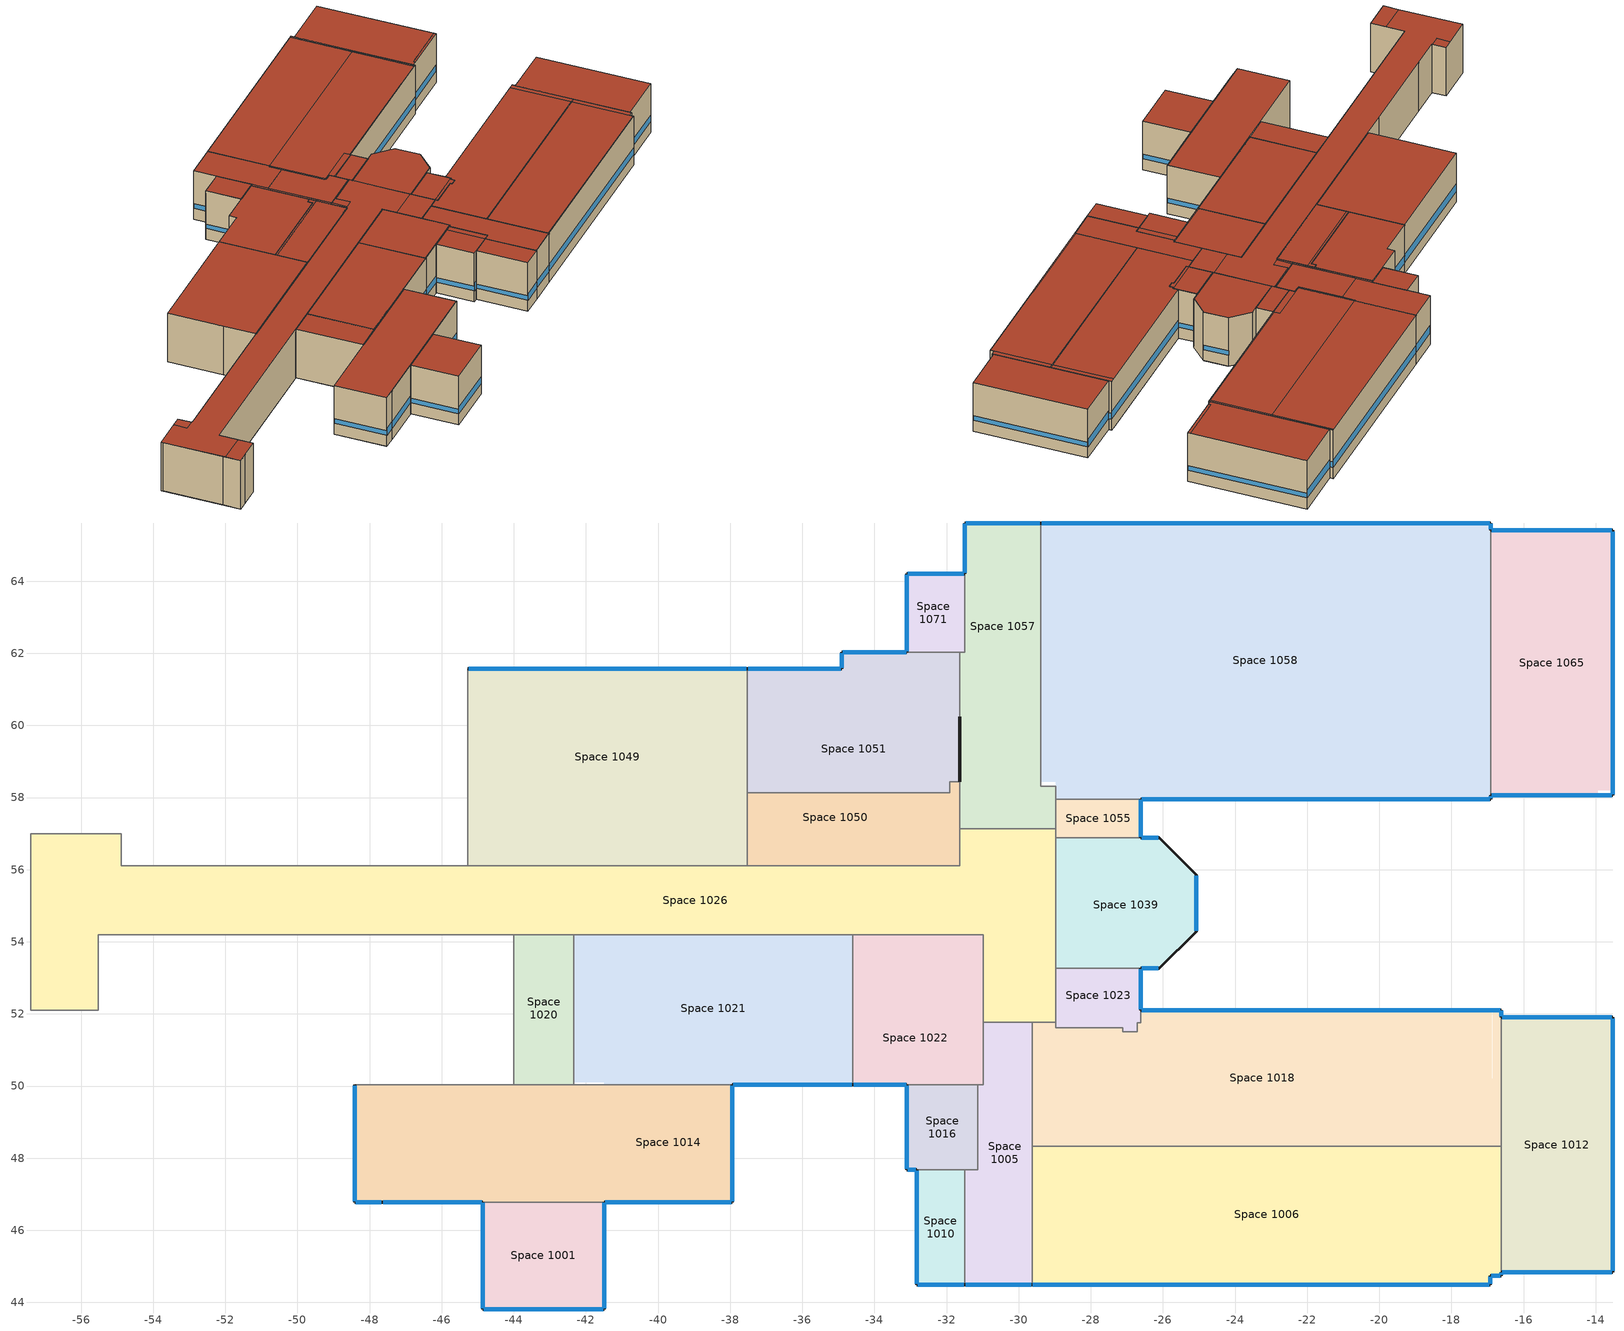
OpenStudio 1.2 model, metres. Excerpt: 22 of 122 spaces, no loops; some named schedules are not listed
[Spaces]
Space 1001
 floor ground: -41.49,46.78 -41.49,43.82 -44.86,43.82 -44.86,46.78 z3.35
 wall outside: -44.86,46.78 -44.86,43.82 -41.49,43.82 -41.49,46.78 z3.35:6.71
 wall to Space 1014: -41.49,46.78 -44.86,46.78 z3.35:6.71
 window: -44.84,43.82 -41.52,43.82 z4.11:4.56; -44.86,46.76 -44.86,43.84 / -41.49,43.84 -41.49,46.76 z4.11:4.42
 roof outside: -41.49,43.82 -41.49,46.78 -44.86,46.78 -44.86,43.82 z6.71
Space 1005
 floor ground: -29.63,51.76 -29.63,44.54 -31.5,44.54 -31.5,47.68 -31.14,47.68 -31.14,50.03 -30.99,50.03 -30.99,51.76 z3.35
 wall outside: -31.5,44.5 -29.63,44.49 z3.35:6.71
 wall to Space 1010: -31.5,47.68 -31.5,44.5 z3.35:6.71
 wall to Space 1016: -31.14,50.03 -31.14,47.68 -31.5,47.68 z3.35:6.71
 wall to Space 1022: -30.99,51.77 -30.99,50.03 -31.14,50.03 z3.35:6.71
 wall to Space 1026: -29.63,51.77 -30.99,51.77 z3.35:6.71
 wall to Space 1018: -29.63,48.33 -29.63,51.77 z3.35:6.71
 wall to Space 1006: -29.63,44.49 -29.63,48.33 z3.35:6.71
 window: -31.47,44.5 -29.65,44.49 z4.11:4.56
 roof outside: -29.63,44.54 -29.63,51.77 -30.99,51.77 -30.99,50.03 -31.14,50.03 -31.14,47.68 -31.5,47.68 -31.5,44.54 z6.71
Space 1006
 floor ground: -16.93,44.49 -29.63,44.49 -29.63,44.54 -16.93,44.54 -16.93,44.74 z3.35; -16.62,48.33 -16.62,44.74 -16.93,44.74 -16.93,44.54 -29.63,44.54 -29.63,48.33 z3.35
 wall outside: -29.63,44.49 -16.93,44.49 -16.93,44.74 -16.62,44.74 -16.62,44.84 z3.35:6.71
 wall to Space 1018: -16.62,48.33 -29.63,48.33 z3.35:6.71
 wall to Space 1012: -16.62,44.84 -16.62,48.33 z3.35:6.71
 window: -16.9,44.74 -16.65,44.74 z4.11:4.64; -29.6,44.49 -16.95,44.49 z4.11:4.55; -16.62,44.77 -16.62,44.82 z4.11:4.71; -16.93,44.52 -16.93,44.72 z4.11:4.49
 roof outside: -16.93,44.74 -16.62,44.74 -16.62,48.33 -16.93,48.33 -16.93,44.65 z6.71; -16.93,44.54 -16.93,48.33 -29.63,48.33 -29.63,44.54 z6.71; -16.93,44.49 -16.93,44.65 -16.93,44.54 -29.63,44.54 -29.63,44.49 z6.71
Space 1010
 floor ground: -31.5,47.68 -31.5,44.54 -31.5,44.5 -32.83,44.5 -32.83,47.68 z3.35
 wall outside: -32.83,47.68 -32.83,44.5 -31.5,44.5 z3.35:6.71
 wall to Space 1016: -31.5,47.68 -32.83,47.68 z3.35:6.71
 window: -32.8,44.5 -31.52,44.5 z4.11:4.57; -32.83,47.65 -32.83,44.52 z4.11:4.42
 roof outside: -31.5,44.5 -31.5,44.54 -31.5,47.68 -32.83,47.68 -32.83,44.5 z6.71
Space 1012
 floor ground: -13.53,51.91 -13.53,44.84 -16.62,44.84 -16.62,51.91 z3.35
 wall outside: -16.62,44.84 -13.53,44.84 -13.53,51.91 -16.62,51.91 z3.35:6.71
 wall to Space 1018: -16.62,51.91 -16.62,48.33 z3.35:6.71
 window: -13.55,51.91 -16.6,51.91 z4.11:4.62; -16.6,44.84 -13.55,44.84 z4.11:4.56; -13.53,44.88 -13.53,51.87 z4.11:4.42
 roof outside: -13.53,44.84 -13.53,51.91 -16.62,51.91 -16.62,44.84 z6.71
Space 1014
 floor ground: -37.94,50.03 -37.94,46.86 -41.5,46.86 -41.5,50.03 z3.35; -44.86,50.03 -44.86,46.86 -48.41,46.86 -48.41,50.03 z3.35; -44.86,50.03 -41.5,50.03 -41.5,46.86 -44.86,46.86 z3.35; -37.94,46.78 -48.41,46.78 -48.41,46.86 -37.94,46.86 -37.94,50.03 z3.35
 wall outside: -41.49,46.78 -37.94,46.78 -37.94,50.03 / -48.41,50.03 -48.41,46.78 -47.65,46.78 -44.86,46.78 z3.35:6.71
 wall to Space 1019: -44,50.03 -48.41,50.03 z3.35:6.71
 wall to Space 1020: -42.33,50.03 -44,50.03 z3.35:6.71
 wall to Space 1021: -37.94,50.03 -42.33,50.03 z3.35:6.71
 window: -48.39,46.78 -47.67,46.78 z4.11:4.58; -47.62,46.78 -44.89,46.78 z4.11:4.56; -41.47,46.78 -37.97,46.78 z4.11:4.55; -48.41,50.01 -48.41,46.81 / -37.94,46.81 -37.94,50.01 z4.11:4.42
 roof outside: -37.94,46.83 -37.94,50.03 -48.41,50.03 -48.41,46.83 z6.71; -37.94,46.78 -37.94,46.83 -48.41,46.83 -48.41,46.78 z6.71
Space 1016
 floor ground: -31.5,47.81 -31.5,47.68 -33.1,47.68 -33.1,47.81 z3.35; -31.14,50.03 -31.14,47.68 -31.5,47.68 -31.5,47.81 -33.1,47.81 -33.1,50.03 z3.35
 wall outside: -33.1,50.03 -33.1,47.68 -32.83,47.68 z3.35:6.71
 wall to Space 1022: -31.14,50.03 -33.1,50.03 z3.35:6.71
 window: -33.07,47.68 -32.85,47.68 z4.11:4.65; -33.1,50.01 -33.1,47.7 z4.11:4.42
 roof outside: -31.14,47.68 -31.14,50.03 -31.5,50.03 -31.5,47.68 z6.71; -31.5,47.68 -31.5,50.03 -33.1,50.03 -33.1,47.68 z6.71
Space 1018
 floor ground: -16.62,52.11 -16.62,48.33 -16.85,48.33 -16.85,52.11 z3.35; -16.88,52.11 -16.87,48.33 -29.63,48.33 -29.63,51.76 -28.97,51.76 -28.97,51.62 -27.12,51.62 -27.12,51.5 -26.71,51.5 -26.71,51.75 -26.62,51.75 -26.62,52.11 z3.35
 wall outside: -16.62,51.91 -16.62,52.11 -26.62,52.11 z3.35:6.71
 wall to Space 1026: -28.97,51.77 -29.63,51.77 z3.35:6.71
 wall to Space 1023: -26.62,52.11 -26.62,51.75 -26.71,51.75 -26.71,51.5 -27.12,51.5 -27.12,51.62 -28.97,51.62 -28.97,51.77 z3.35:6.71
 window: -16.65,52.11 -26.59,52.11 z4.11:4.62; -16.62,51.93 -16.62,52.08 z4.11:4.52
 roof outside: -16.62,48.33 -16.62,51.95 -16.63,51.95 -16.63,52.11 -16.93,52.11 -16.93,48.33 z6.71; -16.93,48.33 -16.93,52.11 -26.62,52.11 -26.62,51.75 -26.71,51.75 -26.71,51.5 -27.12,51.5 -27.12,51.62 -28.97,51.62 -28.97,51.77 -29.63,51.77 -29.63,48.33 z6.71
Space 1020
 floor ground: -42.33,54.2 -42.33,50.11 -44,50.11 -44,54.2 z3.35; -42.33,50.11 -42.33,50.03 -44,50.03 -44,50.11 z3.35
 wall to Space 1021: -42.33,50.03 -42.33,54.2 z3.35:6.71
 wall to Space 1019: -44,54.2 -44,50.03 z3.35:6.71
 wall to Space 1026: -42.33,54.2 -44,54.2 z3.35:6.71
 roof outside: -42.33,50.08 -42.33,54.2 -44,54.2 -44,50.08 z6.71
Space 1021
 floor ground: -37.94,50.11 -37.94,50.03 -41.5,50.03 -41.5,50.11 z3.35; -34.6,50.11 -34.6,50.03 -37.94,50.03 -37.94,50.11 z3.35; -34.6,54.2 -34.6,50.11 -42.33,50.11 -42.33,54.2 z3.35
 wall outside: -37.94,50.03 -34.6,50.03 z3.35:6.71
 wall to Space 1026: -34.6,54.2 -42.33,54.2 z3.35:6.71
 wall to Space 1022: -34.6,50.03 -34.6,54.2 z3.35:6.71
 window: -37.91,50.03 -34.62,50.03 z4.11:4.56
 roof outside: -34.6,50.08 -34.6,54.2 -42.33,54.2 -42.33,50.08 z6.71; -34.6,50.03 -34.6,50.08 -37.94,50.08 -37.94,50.03 z6.71; -42.33,50.03 -37.94,50.03 -37.94,50.08 -42.33,50.08 z6.71
Space 1022
 floor ground: -30.99,54.2 -30.99,51.76 -32.64,51.76 -32.64,54.2 z3.35; -32.64,54.2 -32.64,51.76 -31.14,51.76 -31.14,50.11 -34.6,50.11 -34.6,54.2 z3.35; -33.1,50.11 -33.1,50.03 -34.6,50.03 -34.6,50.11 z3.35; -30.99,51.76 -30.99,50.03 -33.1,50.03 -33.1,50.11 -31.14,50.11 -31.14,51.76 z3.35
 wall outside: -34.6,50.03 -33.1,50.03 z3.35:6.71
 wall to Space 1026: -30.99,51.77 -30.99,54.2 -34.6,54.2 z3.35:6.71
 window: -34.57,50.03 -33.12,50.03 z4.11:4.56
 roof outside: -31.5,50.03 -31.5,50.08 -34.6,50.08 -34.6,50.03 z6.71; -30.99,50.08 -30.99,54.2 -34.6,54.2 -34.6,50.08 z6.71
Space 1023
 floor ground: -26.62,53.27 -26.62,51.76 -28.97,51.76 -28.97,53.27 z3.35; -26.62,51.75 -26.71,51.75 -26.71,51.5 -27.12,51.5 -27.12,51.62 -28.97,51.62 -28.97,51.76 -26.62,51.76 -26.62,52.14 z3.35
 wall outside: -26.62,52.11 -26.62,53.27 z3.35:6.71
 wall to Space 1039: -26.62,53.27 -28.97,53.27 z3.35:6.71
 wall to Space 1026: -28.97,53.27 -28.97,51.77 z3.35:6.71
 window: -26.62,52.13 -26.62,53.25 z4.11:4.43
 roof outside: -26.71,51.5 -26.71,51.75 -26.62,51.75 -26.62,52.15 -26.62,51.8 -28.97,51.8 -28.97,51.62 -27.12,51.62 -27.12,51.5 z6.71; -26.62,51.8 -26.62,53.27 -28.97,53.27 -28.97,51.8 z6.71
Space 1026
 floor ground: -45.29,56.11 -32.64,56.11 -32.64,54.2 -45.29,54.2 z3.35; -45.29,56.11 -45.29,54.2 -53.83,54.2 -53.83,56.11 z3.35; -54.89,57 -54.89,56.11 -53.83,56.11 -53.83,54.2 -55.52,54.2 -55.52,52.11 -57.39,52.11 -57.39,57 z3.35; -28.97,57.13 -28.97,56.78 -28.97,53.56 -28.97,51.77 -30.99,51.77 -30.99,54.2 -32.64,54.2 -32.64,56.11 -31.63,56.11 -31.63,57.13 z3.35
 wall to Space 1050: -31.63,57.13 -31.63,56.11 -37.53,56.11 z3.35:6.71
 wall to Space 1057: -28.97,57.13 -31.63,57.13 z3.35:6.71
 wall to Space 1055: -28.97,56.88 -28.97,57.13 z3.35:6.71
 wall to Space 1039: -28.97,53.27 -28.97,56.88 z3.35:6.71
 wall to Space 1019: -55.52,52.11 -55.52,54.2 -44,54.2 z3.35:6.71
 wall to Space 1003: -56.73,52.11 -55.52,52.11 z3.35:6.71
 wall to Space 1002: -57.39,52.11 -56.73,52.11 z3.35:6.71
 wall to Space 1035: -57.39,53.18 -57.39,52.11 z3.35:6.71
 wall to Space 1038: -57.39,56.88 -57.39,53.18 z3.35:6.71
 wall to Space 1054: -54.89,57 -57.39,57 -57.39,56.88 z3.35:6.71
 wall to Space 1044: -54.89,56.11 -54.89,57 z3.35:6.71
 wall to Space 1045: -52.94,56.11 -54.89,56.11 z3.35:6.71
 wall to Space 1046: -46.91,56.11 -52.94,56.11 z3.35:6.71
 wall to Space 1047: -45.28,56.11 -46.91,56.11 z3.35:6.71
 wall to Space 1049: -37.53,56.11 -45.28,56.11 z3.35:6.71
 roof outside: -28.97,51.8 -28.97,53.32 -30.99,53.32 -30.99,51.8 z6.71; -55.53,53.05 -55.53,54.24 -30.99,54.24 -30.99,54.2 -30.99,53.32 -28.97,53.32 -28.97,57.04 -30.99,57.04 -30.99,56.15 -31.63,56.15 -31.63,56.11 -54.89,56.11 -54.89,56.15 -55.53,56.15 -55.53,57 -57.39,57 -57.39,53.05 z6.71; -55.53,52.11 -55.53,53.05 -57.39,53.05 -57.39,52.11 z6.71; -31.5,56.15 -31.5,57.13 -31.63,57.13 -31.63,56.15 z6.71; -54.89,56.15 -54.89,57 -55.53,57 -55.53,56.15 z6.71; -30.99,54.2 -30.99,54.24 -47.9,54.24 -47.9,54.2 z6.71; -55.52,52.11 -55.52,54.2 -47.9,54.2 -47.9,54.24 -55.53,54.24 -55.53,52.11 z6.71; -30.99,56.15 -30.99,57.04 -28.97,57.04 -28.97,56.93 -28.97,57.13 -31.5,57.13 -31.5,56.15 z6.71
Space 1039
 floor ground: -26.62,56.88 -26.62,56.81 -28.97,56.78 -28.97,56.88 z3.35; -26.08,56.78 -25.08,55.78 -25.08,54.31 -26.11,53.28 -26.62,53.28 -26.62,53.56 -28.97,53.56 -28.97,56.78 z3.35; -26.11,56.88 -25.08,55.85 -25.08,54.28 -26.11,53.27 -26.62,53.27 -26.62,53.28 -26.11,53.28 -25.08,54.31 -25.08,55.78 -26.08,56.78 -28.97,56.78 -26.62,56.81 -26.62,56.88 z3.35; -26.62,53.56 -26.62,53.27 -28.97,53.27 -28.97,53.56 z3.35
 wall outside: -26.62,53.27 -26.11,53.27 -25.08,54.28 -25.08,55.85 -26.11,56.88 -26.62,56.88 z3.35:6.71
 wall to Space 1055: -26.62,56.88 -28.97,56.88 z3.35:6.71
 window: -26.13,56.88 -26.59,56.88 z4.11:4.67; -26.59,53.27 -26.13,53.27 z4.11:4.6; -25.08,54.31 -25.08,55.83 z4.11:4.42
 roof outside: -26.11,53.32 -25.08,54.35 -25.08,55.86 -26.11,56.88 -28.97,56.88 -28.97,53.32 z6.71; -26.62,53.27 -26.62,53.32 -28.97,53.32 -28.97,53.27 z6.71
Space 1049
 floor ground: -37.53,56.77 -37.53,56.11 -45.28,56.11 -45.28,56.77 z3.35; -37.53,61.5 -37.53,56.77 -45.28,56.77 -45.28,58.15 -45.28,61.5 z3.35; -37.53,61.57 -37.53,61.5 -45.28,61.5 -45.28,61.57 z3.35
 wall outside: -37.53,61.57 -45.28,61.57 z3.35:6.71
 wall to Space 1051: -37.53,56.11 -37.53,61.57 z3.35:6.71
 wall to Space 1048: -45.28,58.15 -45.28,56.11 z3.35:6.71
 wall to Space 1066: -45.28,61.57 -45.28,58.15 z3.35:6.71
 window: -37.55,61.57 -45.26,61.57 z4.11:4.62
 roof outside: -37.53,56.11 -37.53,56.15 -45.28,56.15 -45.28,56.11 z6.71; -37.53,56.15 -37.53,61.57 -45.28,61.57 -45.28,58.15 -45.28,56.15 z6.71
Space 1050
 floor ground: -32.64,58.13 -32.64,56.77 -37.52,56.77 -37.52,58.13 z3.35; -31.63,58.44 -31.63,56.11 -32.64,56.11 -32.64,58.13 -31.91,58.13 -31.91,58.44 z3.35; -32.64,56.77 -32.64,56.11 -37.53,56.11 -37.52,56.77 z3.35
 wall to Space 1051: -31.63,58.44 -31.91,58.44 -31.91,58.13 -37.52,58.13 -37.53,56.11 z3.35:6.71
 wall to Space 1057: -31.63,57.13 -31.63,58.44 z3.35:6.71
 roof outside: -37.52,58.01 -31.63,58.01 -31.63,58.44 -31.91,58.44 -31.91,58.13 -37.52,58.13 z6.71; -31.63,56.11 -31.63,56.15 -37.53,56.15 -37.53,56.11 z6.71; -31.63,56.15 -31.63,58.01 -37.52,58.01 -37.53,56.15 z6.71
Space 1051
 floor ground: -31.63,62.03 -31.63,61.95 -33.1,61.95 -33.1,62.03 z3.35; -33.1,62.03 -33.1,61.95 -34.91,61.95 -34.91,62.03 z3.35; -34.91,61.57 -34.91,61.5 -37.53,61.5 -37.53,61.57 z3.35; -31.63,58.44 -31.91,58.44 -31.91,58.13 -32.64,58.13 -32.64,58.44 z3.35; -31.63,61.95 -31.63,58.44 -32.64,58.44 -32.64,58.13 -37.52,58.13 -37.52,56.77 -37.53,56.77 -37.53,61.5 -34.91,61.5 -34.91,61.57 -34.91,61.95 z3.35
 wall outside: -33.1,62.03 -34.91,62.03 -34.91,61.57 -37.53,61.57 z3.35:6.71; -31.63,58.44,6.71 -31.63,58.44,4.53 -31.63,60.24,6.71
 wall to Space 1071: -31.63,62.03 -33.1,62.03 z3.35:6.71
 wall to Space 1057: -31.63,60.24,6.71 -31.63,58.44,4.53 -31.63,58.44,3.35 -31.63,62.03,3.35 -31.63,62.03,6.71
 window: -34.94,61.57 -37.5,61.57 / -33.12,62.03 -34.88,62.03 z4.11:4.63; -34.91,62.01 -34.91,61.6 z4.11:4.45
 roof outside: -37.52,58.01 -37.52,58.13 -31.91,58.13 -31.91,58.44 -31.63,58.44 -31.63,62.03 -34.91,62.03 -34.91,61.57 -37.53,61.57 -37.53,58.01 z6.71
Space 1055
 floor ground: -26.62,57.96 -26.62,56.88 -28.97,56.88 -28.97,57.96 z3.35
 wall outside: -26.62,56.88 -26.62,57.96 z3.35:6.71
 wall to Space 1057: -28.97,57.96 -28.97,57.13 z3.35:6.71
 wall to Space 1058: -26.62,57.96 -28.97,57.96 z3.35:6.71
 window: -26.62,56.91 -26.62,57.93 z4.11:4.43
 roof outside: -26.62,56.93 -26.62,57.96 -28.97,57.96 -28.97,56.93 z6.71; -26.62,56.88 -26.62,56.93 -28.97,56.93 -28.97,56.88 z6.71
Space 1057
 floor ground: -29.39,58.44 -29.39,58.31 -28.97,58.31 -28.97,57.13 -31.63,57.13 -31.63,58.44 z3.35; -31.07,61.95 -31.07,58.44 -31.63,58.44 -31.63,61.95 z3.35; -29.39,65.62 -29.39,58.44 -31.07,58.44 -31.07,61.95 -31.61,61.95 -31.62,62.03 -31.5,62.03 -31.5,65.62 z3.35
 wall outside: -29.39,65.62 -31.5,65.62 -31.5,64.21 z3.35:6.71
 wall to Space 1071: -31.5,64.21 -31.5,62.03 -31.63,62.03 z3.35:6.71
 wall to Space 1058: -28.97,57.96 -28.97,58.31 -29.39,58.31 -29.39,65.62 z3.35:6.71
 window: -29.41,65.62 -31.47,65.62 z4.11:4.63; -31.5,65.59 -31.5,64.24 z4.11:4.43
 roof outside: -31.5,57.13 -31.5,58.01 -31.63,58.01 -31.63,57.13 z6.71; -29.48,61.03 -29.48,61.83 -29.39,61.83 -29.39,65.62 -31.5,65.62 -31.5,62.03 -31.5,61.03 z6.71; -29.39,58.36 -29.39,61.83 -29.48,61.83 -29.48,58.36 z6.71; -28.97,57.13 -28.97,58.31 -29.39,58.31 -29.39,58.36 -29.48,58.36 -29.48,61.03 -31.5,61.03 -31.5,57.13 z6.71; -31.5,58.01 -31.5,62.03 -31.63,62.03 -31.63,58.01 z6.71
Space 1058
 floor ground: -16.93,65.6 -16.91,59.64 -16.91,57.96 -26.62,57.96 -26.62,57.99 -16.93,57.99 z3.35; -26.62,58.44 -26.62,57.96 -28.97,57.96 -28.97,58.31 -28.97,58.44 z3.35; -16.93,65.62 -16.93,57.99 -26.62,57.99 -26.62,58.44 -29.39,58.44 -29.39,65.62 z3.35
 wall outside: -16.91,65.42 -16.91,65.62 -29.39,65.62 / -26.62,57.96 -16.91,57.96 -16.91,58.06 z3.35:6.71
 wall to Space 1065: -16.91,58.06 -16.91,65.42 z3.35:6.71
 window: -16.93,65.62 -29.36,65.62 z4.11:4.62; -26.59,57.96 -16.93,57.96 z4.11:4.55; -16.91,65.44 -16.91,65.59 z4.11:4.52; -16.91,57.99 -16.91,58.04 z4.11:4.71
 roof outside: -29.39,61.83 -17.01,61.83 -17.01,65.62 -29.39,65.62 z6.71; -17.01,58 -16.91,58 -16.91,65.61 -16.93,65.61 -16.93,65.62 -17.01,65.62 z6.71; -16.91,57.96 -16.91,58 -26.62,58 -26.62,57.96 z6.71; -26.62,57.96 -26.62,58.36 -29.39,58.36 -29.39,58.31 -28.97,58.31 -28.97,57.96 z6.71; -26.62,58 -17.01,58 -17.01,61.83 -29.39,61.83 -29.39,58.36 -26.62,58.36 z6.71
Space 1065
 floor ground: -13.53,65.42 -13.53,58.2 -13.94,58.2 -13.94,58.06 -16.9,58.06 -16.91,59.64 -16.91,65.42 z3.35
 wall outside: -16.91,58.06 -13.53,58.06 -13.53,65.42 -16.91,65.42 z3.35:6.71
 window: -13.55,65.42 -16.88,65.42 z4.11:4.62; -16.88,58.06 -13.55,58.06 z4.11:4.56; -13.53,58.1 -13.53,65.38 z4.11:4.42
 roof outside: -13.53,58.06 -13.53,58.2 -16.63,58.2 -16.63,58.06 z6.71; -16.63,58.06 -16.63,58.2 -13.53,58.2 -13.53,65.42 -16.91,65.42 -16.91,58.06 z6.71
Space 1071
 floor ground: -31.65,64.21 -31.62,62.03 -33.1,62.03 -33.1,64.21 z3.35; -31.5,64.21 -31.5,62.03 -31.62,62.03 -31.64,64.21 z3.35
 wall outside: -31.5,64.21 -33.1,64.21 -33.1,62.03 z3.35:6.71
 window: -31.52,64.21 -33.07,64.21 z4.11:4.63; -33.1,64.19 -33.1,62.06 z4.11:4.42
 roof outside: -31.5,62.08 -31.5,64.21 -33.1,64.21 -33.1,62.08 z6.71
[Site]
Site 1: Latitude {deg}=44.12; Longitude {deg}=-77.53; Time Zone {hr}=-5; Elevation {m}=86
[SizingPeriod:DesignDay] Barometric Pressure {Pa}=100296; Sky Clearness=0; Rain Indicator=0; Snow Indicator=0; Day of Month=21; Daylight Saving Time Indicator=0; Dry-Bulb Temperature Range Modifier Type=DefaultMultipliers
Name | Maximum Dry-Bulb Temperature {C} | Daily Dry-Bulb Temperature Range {deltaC} | Humidity Indicating Conditions at Maximum Dry-Bulb {BasedOnField A3} | Wind Speed {m/s} | Wind Direction {deg} | Month | Day Type | Humidity Indicating Type | Solar Model Indicator | ASHRAE Taub | ASHRAE Taud
Trenton Ann Clg .4% Condns DB=>MWB | 29.2 | 9.9 | 22.1 | 5.1 | 220 | 7 | SummerDesignDay | Wetbulb | ASHRAETau | 0.459 | 2.014
Trenton Ann Clg .4% Condns WB=>MDB | 27.5 | 9.9 | 23.5 | 5.1 | 220 | 7 | SummerDesignDay | Wetbulb | ASHRAETau | 0.459 | 2.014
Trenton Ann Hum_n 99.6% Condns DP=>MCDB | -21 | 0 | -27.1 | 2.9 | 50 | 1 | WinterDesignDay | Dewpoint | ASHRAEClearSky
Trenton Ann Clg .4% Condns DP=>MDB | 26 | 9.9 | 22.2 | 5.1 | 220 | 7 | SummerDesignDay | Dewpoint | ASHRAETau | 0.459 | 2.014
[Building]
Secondary School: North Axis {deg}=-0; Space Type=NECB-Classroom/lecture/training; Default Construction Set=vintage 2 Set; Default Schedule Set=NECB-D
[Construction]
000_ExtSlabCarpet_4in_ClimateZone 1-8: MAT-CC05 4 HW CONCRETE, CP02 CARPET PAD
000_Exterior Door: 000_F08 Metal surface, 000_I01 25mm insulation board
000_Exterior Window: 000_Clear 3mm, 000_Air 13mm, 000_Clear 3mm
000_Interior Ceiling: 000_M11 100mm lightweight concrete, 000_F05 Ceiling air space resistance, 000_F16 Acoustic tile
000_Interior Door; 000_Interior Partition: 000_G05 25mm wood
000_Interior Floor: 000_F16 Acoustic tile, 000_F05 Ceiling air space resistance, 000_M11 100mm lightweight concrete
000_Interior Wall: 000_G01a 19mm gypsum board, 000_F04 Wall air space resistance, 000_G01a 19mm gypsum board
000_Interior Window: 000_Clear 3mm
MNECB Ref Underground Floor 6.136: MNECB Ref Polystyrene 25mm, MNECB Ref concrete 100mm
MNECB Ref Underground Wall 9.659: MNECB Ref Polystyrene 44mm, MNECB Ref concrete 100mm
Vintage 4 Ref Deck Roof RSI 0.7: MNECB Ref Gravel 50mm, MNECB Built-up Roof 9.5mm, MNECB Ref Metal, 000 G05 25mm wood
Vintage 2 Ref Deck Roof RSI 1.76: MNECB Ref Gravel 50mm, MNECB Built-up Roof 9.5mm, MNECB Ref Polystyrene 46mm, 000_F08 Metal surface, 000 G05 25mm wood 1
Vintage 4 Concrete Wall RSI 0.88: MNECB Ref Brick 100mm, MNECB Ref Airspace 25mm, 000 G05 25mm wood, Mass NonRes Wall Insulation-0.93, 000_G01a 19mm gypsum board
Vintage 2 Concrete Wall RSI 2.11: MNECB Ref Brick 100mm, MNECB Ref Airspace 25mm, 000 G05 25mm wood, Mass NonRes Wall Insulation-2.20, 000_G01a 19mm gypsum board
Vintage 4 U=4.0: Vintage 4 Window
Vintage 2 U=3.2: Vintage 2 Window
[DefaultConstructionSet] Interior Partition Construction=000_Interior Partition
Name | Default Exterior Surface Constructions | Default Interior Surface Constructions | Default Ground Contact Surface Constructions | Default Exterior SubSurface Constructions | Default Interior SubSurface Constructions
vintage 4 Set | ASHRAE_90.1-2004_ClimateZone 5-6 (s_scho)_Exterior_DefSurfCons 2 | 000_Interior_DefSurfCons 8 | 000_Ground_DefSurfCons 8 | ASHRAE_90.1-2004_ClimateZone 5-6 (s_scho)_Exterior_DefSubCons 2 | 000_Interior_DefSubCons 8
vintage 2 Set | ASHRAE_90.1-2004_ClimateZone 5-6 (s_scho)_Exterior_DefSurfCons 4 | 000_Interior_DefSurfCons 10 | 000_Ground_DefSurfCons 10 | ASHRAE_90.1-2004_ClimateZone 5-6 (s_scho)_Exterior_DefSubCons 4 | 000_Interior_DefSubCons 10
[DefaultSubSurfaceConstructions] Tubular Daylight Dome Construction=000_Interior Window; Tubular Daylight Diffuser Construction=000_Interior Window
Name | Fixed Window Construction | Operable Window Construction | Door Construction | Glass Door Construction | Skylight Construction
ASHRAE_90.1-2004_ClimateZone 5-6 (s_scho)_Exterior_DefSubCons 2 | Vintage 4 U=4.0 | Vintage 4 U=4.0 | 000_Exterior Door | Vintage 4 U=4.0 | Vintage 4 U=4.0
000_Interior_DefSubCons 8; 000_Interior_DefSubCons 10 | 000_Interior Window | 000_Interior Window | 000_Interior Door | 000_Exterior Window | 000_Exterior Window
ASHRAE_90.1-2004_ClimateZone 5-6 (s_scho)_Exterior_DefSubCons 4 | Vintage 2 U=3.2 | Vintage 2 U=3.2 | 000_Exterior Door | Vintage 4 U=4.0 | Vintage 4 U=4.0
[DefaultSurfaceConstructions]
Name | Floor Construction | Wall Construction | Roof Ceiling Construction
ASHRAE_90.1-2004_ClimateZone 5-6 (s_scho)_Exterior_DefSurfCons 2 | 000_ExtSlabCarpet_4in_ClimateZone 1-8 | Vintage 4 Concrete Wall RSI 0.88 | Vintage 4 Ref Deck Roof RSI 0.7
000_Interior_DefSurfCons 8; 000_Interior_DefSurfCons 10 | 000_Interior Floor | 000_Interior Wall | 000_Interior Ceiling
000_Ground_DefSurfCons 8; 000_Ground_DefSurfCons 10 | MNECB Ref Underground Floor 6.136 | MNECB Ref Underground Wall 9.659 | 000_ExtSlabCarpet_4in_ClimateZone 1-8
ASHRAE_90.1-2004_ClimateZone 5-6 (s_scho)_Exterior_DefSurfCons 4 | 000_ExtSlabCarpet_4in_ClimateZone 1-8 | Vintage 2 Concrete Wall RSI 2.11 | Vintage 2 Ref Deck Roof RSI 1.76
[Material]
Name | Roughness | Thickness | Conductivity | Density | Specific Heat | Thermal Absorptance | Solar Absorptance | Visible Absorptance
000_F08 Metal surface | Smooth | 0.0008 | 45.28 | 7824 | 500
000_F16 Acoustic tile | MediumSmooth | 0.0191 | 0.06 | 368 | 590
000_G01a 19mm gypsum board | MediumSmooth | 0.019 | 0.16 | 800 | 1090
000_G05 25mm wood; 000 G05 25mm wood; 000 G05 25mm wood 1 | MediumSmooth | 0.0254 | 0.15 | 608 | 1630
000_I01 25mm insulation board | MediumRough | 0.0254 | 0.03 | 43 | 1210
000_M11 100mm lightweight concrete | MediumRough | 0.1016 | 0.53 | 1280 | 840
MAT-CC05 4 HW CONCRETE | Rough | 0.1016 | 1.311 | 2240 | 836.8 | 0.9 | 0.7 | 0.7
Mass NonRes Wall Insulation-0.93 | MediumRough | 0.0248085 | 0.049 | 265 | 836.8 | 0.9 | 0.7 | 0.7
Mass NonRes Wall Insulation-2.20 | MediumRough | 0.087261 | 0.049 | 265 | 836.8 | 0.9 | 0.7 | 0.7
MNECB Built-up Roof 9.5mm | VeryRough | 0.0095 | 0.1634 | 1121.29 | 1465.048 | 0.9 | 0.7 | 0.7
MNECB Ref Gravel 50mm | VeryRough | 0.0508 | 1.80282 | 1601.794 | 837.17 | 0.9 | 0.7 | 0.7
MNECB Ref Polystyrene 25mm | MediumRough | 0.02487 | 0.02885 | 28.832 | 1213.897
MNECB Ref Polystyrene 44mm | MediumRough | 0.04398 | 0.02885 | 28.832 | 1213.897
MNECB Ref Polystyrene 46mm | MediumRough | 0.0462359 | 0.02885 | 28.832 | 1213.897
MNECB Ref concrete 100mm | MediumRough | 0.1016 | 1.80282 | 2242.512 | 837.17
MNECB Ref Metal | Smooth | 0.0015 | 62.7066 | 7832.773 | 502.302 | 0.9 | 0.2 | 0.2
MNECB Ref Brick 100mm | MediumRough | 0.1016 | 1.311 | 2082.332 | 795.312
[Material:AirGap]
Name | Thermal Resistance
000_F04 Wall air space resistance | 0.15
000_F05 Ceiling air space resistance | 0.18
MNECB Ref Airspace 25mm | 0.1717
[Material:NoMass]
CP02 CARPET PAD: Roughness=VeryRough; Thermal Resistance=0.2165; Thermal Absorptance=0.9; Solar Absorptance=0.7; Visible Absorptance=0.8
[WindowMaterial:Gas]
000_Air 13mm: Gas Type=Air; Thickness=0.0127
[WindowMaterial:Glazing]
000_Clear 3mm: Optical Data Type=SpectralAverage; Thickness=0.003; Solar Transmittance at Normal Incidence=0.837; Front Side Solar Reflectance at Normal Incidence=0.075; Back Side Solar Reflectance at Normal Incidence=0.075; Visible Transmittance at Normal Incidence=0.898; Front Side Visible Reflectance at Normal Incidence=0.081; Back Side Visible Reflectance at Normal Incidence=0.081; Infrared Transmittance at Normal Incidence=0; Front Side Infrared Hemispherical Emissivity=0.84; Back Side Infrared Hemispherical Emissivity=0.84; Conductivity=0.9
[WindowMaterial:SimpleGlazingSystem] Solar Heat Gain Coefficient=0.5; Visible Transmittance=0.21
Name | U-Factor {W/m2-K}
Vintage 4 Window | 4
Vintage 2 Window | 3.2
[DefaultScheduleSet] People Activity Level Schedule=SecondarySchool_Activity
Name | Hours of Operation Schedule | Number of People Schedule | Lighting Schedule | Electric Equipment Schedule | Hot Water Equipment Schedule | Other Equipment Schedule
NECB-D | NECB-D-Fan | NECB-D-Occ | NECB-D-Ltg | NECB-D-Equ | NECB-D-HW | NECB-D-Proc
NECB-A | NECB-A-Fan | NECB-A-Occ | NECB-A-Ltg | NECB-A-Equ | NECB-A-HW | NECB-A-Proc
[DesignSpecification:OutdoorAir]
Name | Outdoor Air Flow per Person {m3/s-person} | Outdoor Air Flow per Floor Area {m3/s-m2}
NECB-Classroom/lecture/training-D-oa | 0 | 0.00278292
NECB-Electrical/Mechanical-*-oa; NECB-Corr. < 2.4m wide-*-oa; NECB-Stairway-*-oa; NECB-Washroom-*-oa |  | 0.000304977
NECB-Lobby - other-C-oa |  | 0.0041172
NECB-Office - enclosed-A-oa |  | 0.000432051
[ElectricEquipment]
Name | Electric Equipment Definition | Space or SpaceType
NECB-Classroom/lecture/training-sched-D-elec | NECB-Classroom/lecture/training-sched-D-elec_def | NECB-Classroom/lecture/training
NECB-Electrical/Mechanical-sched-*-elec | NECB-Electrical/Mechanical-sched-*-elec_def | NECB-Electrical/Mechanical
NECB-Corr. < 2.4m wide-sched-*-elec | NECB-Corr. < 2.4m wide-sched-*-elec_def | NECB-Corr. < 2.4m wide
NECB-Stairway-sched-*-elec | NECB-Stairway-sched-*-elec_def | NECB-Stairway
NECB-Lobby - other-sched-C-elec | NECB-Lobby - other-sched-C-elec_def | NECB-Lobby - other
NECB-Washroom-sched-*-elec | NECB-Washroom-sched-*-elec_def | NECB-Washroom
NECB-Office - enclosed-sched-A-elec | NECB-Office - enclosed-sched-A-elec_def | NECB-Office - enclosed
[ElectricEquipment:Definition] Design Level Calculation Method=Watts/Area
Name | Watts per Space Floor Area {W/m2}
NECB-Classroom/lecture/training-sched-D-elec_def | 5
NECB-Electrical/Mechanical-sched-*-elec_def; NECB-Lobby - other-sched-C-elec_def; NECB-Washroom-sched-*-elec_def | 1
NECB-Corr. < 2.4m wide-sched-*-elec_def; NECB-Stairway-sched-*-elec_def | 0
NECB-Office - enclosed-sched-A-elec_def | 7.5
[Lights]
Name | Lights Definition | Space or SpaceType
NECB-Classroom/lecture/training-sched-D-lights | NECB-Classroom/lecture/training-sched-D-lights_def | NECB-Classroom/lecture/training
NECB-Electrical/Mechanical-sched-*-lights | NECB-Electrical/Mechanical-sched-*-lights_def | NECB-Electrical/Mechanical
NECB-Corr. < 2.4m wide-sched-*-lights | NECB-Corr. < 2.4m wide-sched-*-lights_def | NECB-Corr. < 2.4m wide
NECB-Stairway-sched-*-lights | NECB-Stairway-sched-*-lights_def | NECB-Stairway
NECB-Lobby - other-sched-C-lights | NECB-Lobby - other-sched-C-lights_def | NECB-Lobby - other
NECB-Washroom-sched-*-lights | NECB-Washroom-sched-*-lights_def | NECB-Washroom
NECB-Office - enclosed-sched-A-lights | NECB-Office - enclosed-sched-A-lights_def | NECB-Office - enclosed
[Lights:Definition] Design Level Calculation Method=Watts/Area
Name | Watts per Space Floor Area {W/m2}
NECB-Classroom/lecture/training-sched-D-lights_def; NECB-Electrical/Mechanical-sched-*-lights_def | 13.3
NECB-Corr. < 2.4m wide-sched-*-lights_def | 8.4
NECB-Stairway-sched-*-lights_def | 7.4
NECB-Lobby - other-sched-C-lights_def | 9.7
NECB-Washroom-sched-*-lights_def | 10.5
NECB-Office - enclosed-sched-A-lights_def | 11.9
[People]
Name | People Definition | Space or SpaceType
NECB-Classroom/lecture/training-sched-D-people | NECB-Classroom/lecture/training-sched-D-people_def | NECB-Classroom/lecture/training
NECB-Electrical/Mechanical-sched-*-people | NECB-Electrical/Mechanical-sched-*-people_def | NECB-Electrical/Mechanical
NECB-Corr. < 2.4m wide-sched-*-people | NECB-Corr. < 2.4m wide-sched-*-people_def | NECB-Corr. < 2.4m wide
NECB-Stairway-sched-*-people | NECB-Stairway-sched-*-people_def | NECB-Stairway
NECB-Lobby - other-sched-C-people | NECB-Lobby - other-sched-C-people_def | NECB-Lobby - other
NECB-Washroom-sched-*-people | NECB-Washroom-sched-*-people_def | NECB-Washroom
NECB-Office - enclosed-sched-A-people | NECB-Office - enclosed-sched-A-people_def | NECB-Office - enclosed
[People:Definition] Number of People Calculation Method=Area/Person; Fraction Radiant=0.3
Name | Space Floor Area per Person {m2/person}
NECB-Classroom/lecture/training-sched-D-people_def | 7.5
NECB-Electrical/Mechanical-sched-*-people_def | 200
NECB-Corr. < 2.4m wide-sched-*-people_def; NECB-Stairway-sched-*-people_def | 100
NECB-Lobby - other-sched-C-people_def | 10
NECB-Washroom-sched-*-people_def | 30
NECB-Office - enclosed-sched-A-people_def | 20
[SpaceInfiltration:DesignFlowRate] Schedule=Always_On; Design Flow Rate {m3/s}=0; Flow per Exterior Surface Area {m3/s-m2}=0.00035
Name | Space or SpaceType | Design Flow Rate Calculation Method
Space Infiltration Design Flow Rate 1 | NECB-Classroom/lecture/training | Flow/ExteriorWallArea
Space Infiltration Design Flow Rate 3 | NECB-Corr. < 2.4m wide | Flow/ExteriorWallArea
Space Infiltration Design Flow Rate 4 | NECB-Electrical/Mechanical | Flow/ExteriorWallArea
Space Infiltration Design Flow Rate 5 | NECB-Lobby - other | Flow/ExteriorWallArea
Space Infiltration Design Flow Rate 6 | NECB-Office - enclosed | Flow/ExteriorWallArea
Space Infiltration Design Flow Rate 7 | NECB-Stairway | Flow/Space
Space Infiltration Design Flow Rate 8 | NECB-Washroom | Flow/ExteriorWallArea
[SpaceType] Default Construction Set=vintage 2 Set
Name | Default Schedule Set | Design Specification Outdoor Air Object
NECB-Classroom/lecture/training | NECB-D | NECB-Classroom/lecture/training-D-oa
NECB-Electrical/Mechanical | NECB-D | NECB-Electrical/Mechanical-*-oa
NECB-Corr. < 2.4m wide | NECB-D | NECB-Corr. < 2.4m wide-*-oa
NECB-Stairway | NECB-D | NECB-Stairway-*-oa
NECB-Lobby - other | NECB-D | NECB-Lobby - other-C-oa
NECB-Washroom | NECB-D | NECB-Washroom-*-oa
NECB-Office - enclosed | NECB-A | NECB-Office - enclosed-A-oa
[ThermostatSetpoint:DualSetpoint]
SecondarySchool_Thermostat: Heating Setpoint Temperature Schedule=NECB-D-Htg 1; Cooling Setpoint Temperature Schedule=NECB-D-Clg
[BuildingStory]
Building Story 2
[Space] Default Construction Set=vintage 4 Set; Building Story=Building Story 2
Name | Space Type | Thermal Zone
Space 1001 | NECB-Stairway | First- South Exterior Zone
Space 1005 | NECB-Corr. < 2.4m wide | First- East Office Zone
Space 1006; Space 1018 | NECB-Office - enclosed | First- East Office Zone
Space 1010 | NECB-Stairway | First- East Office Zone
Space 1012 | NECB-Classroom/lecture/training | First- East Classroom Zone
Space 1014; Space 1021 | NECB-Classroom/lecture/training | First- South Exterior Zone
Space 1016 | NECB-Lobby - other | First- East Office Zone
Space 1020 | NECB-Corr. < 2.4m wide | First- South Exterior Zone
Space 1022 | NECB-Office - enclosed | First- South Interior Zone
Space 1023; Space 1055 | NECB-Electrical/Mechanical | First- East Entrance Zone
Space 1026 | NECB-Corr. < 2.4m wide | First- Core Interior Zone
Space 1039 | NECB-Stairway | First- East Entrance Zone
Space 1049 | NECB-Office - enclosed | First- North Zone
Space 1050 | NECB-Electrical/Mechanical | First- North Zone
Space 1051 | NECB-Washroom | First- North Zone
Space 1057 | NECB-Corr. < 2.4m wide | First- North Zone
Space 1058; Space 1065 | NECB-Classroom/lecture/training | First- Northeast Zone
Space 1071 | NECB-Lobby - other | First- North Zone
[ThermalZone] Thermostat=SecondarySchool_Thermostat; Use Ideal Air Loads=No
First- North Zone; First- Northeast Zone; First- East Classroom Zone; First- East Office Zone; First- South Interior Zone; First- South Exterior Zone; First- East Entrance Zone; First- Core Interior Zone
[HotWaterEquipment]
Name | Hot Water Equipment Definition | Space or SpaceType
NECB-Classroom/lecture/training-sched-D-hw | NECB-Classroom/lecture/training-sched-D-hw_def | NECB-Classroom/lecture/training
NECB-Electrical/Mechanical-sched-*-hw | NECB-Electrical/Mechanical-sched-*-hw_def | NECB-Electrical/Mechanical
NECB-Corr. < 2.4m wide-sched-*-hw | NECB-Corr. < 2.4m wide-sched-*-hw_def | NECB-Corr. < 2.4m wide
NECB-Stairway-sched-*-hw | NECB-Stairway-sched-*-hw_def | NECB-Stairway
NECB-Lobby - other-sched-C-hw | NECB-Lobby - other-sched-C-hw_def | NECB-Lobby - other
NECB-Washroom-sched-*-hw; Hot Water Equipment 2; Hot Water Equipment 3; Hot Water Equipment 7 | NECB-Washroom-sched-*-hw_def | NECB-Washroom
NECB-Office - enclosed-sched-A-hw | NECB-Office - enclosed-sched-A-hw_def | NECB-Office - enclosed
[HotWaterEquipment:Definition] Design Level Calculation Method=Watts/Area
Name | Watts per Space Floor Area {W/m2}
NECB-Classroom/lecture/training-sched-D-hw_def | 65
NECB-Electrical/Mechanical-sched-*-hw_def; NECB-Corr. < 2.4m wide-sched-*-hw_def; NECB-Stairway-sched-*-hw_def; NECB-Lobby - other-sched-C-hw_def; NECB-Washroom-sched-*-hw_def | 0
NECB-Office - enclosed-sched-A-hw_def | 90
[Schedule:Ruleset]
Always_On: Default Day Schedule=Always_On Default Schedule; Summer Design Day Schedule=Always_On Summer Design Day; Winter Design Day Schedule=Always_On Winter Design Day
SecondarySchool_Activity: Default Day Schedule=SecondarySchool_Activity Default Schedule; Summer Design Day Schedule=SecondarySchool_Activity Summer Design Day; Winter Design Day Schedule=SecondarySchool_Activity Winter Design Day
NECB-D-Fan: Default Day Schedule=Schedule Day 28
NECB-D-Occ: Default Day Schedule=Schedule Day 25
NECB-D-Ltg: Default Day Schedule=Schedule Day 26
NECB-D-Equ: Default Day Schedule=Schedule Day 27
NECB-D-HW: Default Day Schedule=Schedule Day 32
NECB-D-Proc: Default Day Schedule=Schedule Day 29
NECB-A-Fan: Default Day Schedule=Schedule Day 4
NECB-A-Occ: Default Day Schedule=Schedule Day 1
NECB-A-Ltg: Default Day Schedule=Schedule Day 2
NECB-A-Equ: Default Day Schedule=Schedule Day 3
NECB-A-HW: Default Day Schedule=Schedule Day 8
NECB-A-Proc: Default Day Schedule=Schedule Day 5
NECB-D-Clg: Default Day Schedule=Schedule Day 30
NECB-D-Htg 1: Default Day Schedule=Schedule Day 33
[Schedule:Day]
Always_On Default Schedule; Schedule Day 28; Schedule Day 25; Schedule Day 26; Schedule Day 27; Schedule Day 32; Schedule Day 29; Schedule Day 4; Schedule Day 1; Schedule Day 2; Schedule Day 3; Schedule Day 8; Schedule Day 5; Schedule Day 33: 24, 0, 0
Always_On Rule 1 Day Schedule; Always_On Winter Design Day; Always_On Summer Design Day: 24, 0, 1
SecondarySchool_Activity Default Schedule: 7, 0, 71.4704, 24, 0, 71.4704
SecondarySchool_Activity Rule 1 Day Schedule: 7, 0, 75.21, 16, 0, 75.21, 24, 0, 75.21
SecondarySchool_Activity Winter Design Day; SecondarySchool_Activity Summer Design Day: 24, 0, 120
sunNECB-D-Fan 1; satNECB-D-Fan 1; sunNECB-D-Occ 1; satNECB-D-Occ 1; sunNECB-A-Fan 1; satNECB-A-Fan 1: 1, 0, 0, 2, 0, 0, 3, 0, 0, 4, 0, 0, 5, 0, 0, 6, 0, 0, 7, 0, 0, 8, 0, 0, 9, 0, 0, 10, 0, 0, 11, 0, 0, 12, 0, 0, 13, 0, 0, 14, 0, 0, 15, 0, 0, 16, 0, 0, 17, 0, 0, 18, 0, 0, 19, 0, 0, 20, 0, 0, 21, 0, 0, 22, 0, 0, 23, 0, 0, 24, 0, 0
wkdNECB-D-Fan 1: 1, 0, 0, 2, 0, 0, 3, 0, 0, 4, 0, 0, 5, 0, 0, 6, 0, 0, 7, 0, 0, 8, 0, 1, 9, 0, 1, 10, 0, 1, 11, 0, 1, 12, 0, 1, 13, 0, 1, 14, 0, 1, 15, 0, 1, 16, 0, 1, 17, 0, 1, 24, 0, 0.00368607
wkdNECB-D-Occ 1: 1, 0, 0, 2, 0, 0, 3, 0, 0, 4, 0, 0, 5, 0, 0, 6, 0, 0, 7, 0, 0, 8, 0, 0, 9, 0, 0.1, 10, 0, 0.9, 11, 0, 0.9, 12, 0, 0.9, 13, 0, 0.8, 14, 0, 0.8, 15, 0, 0.8, 16, 0, 0.8, 17, 0, 0.5, 18, 0, 0.2, 19, 0, 0.1, 20, 0, 0.3, 21, 0, 0.3, 22, 0, 0.3, 23, 0, 0.1, 24, 0, 0
sunNECB-D-Ltg 1; satNECB-D-Ltg 1; sunNECB-D-Equ 1; satNECB-D-Equ 1; sunNECB-D-HW 1; satNECB-D-HW 1; sunNECB-D-Proc 1; satNECB-D-Proc 1: 1, 0, 0.05, 2, 0, 0.05, 3, 0, 0.05, 4, 0, 0.05, 5, 0, 0.05, 6, 0, 0.05, 7, 0, 0.05, 8, 0, 0.05, 9, 0, 0.05, 10, 0, 0.05, 11, 0, 0.05, 12, 0, 0.05, 13, 0, 0.05, 14, 0, 0.05, 15, 0, 0.05, 16, 0, 0.05, 17, 0, 0.05, 18, 0, 0.05, 19, 0, 0.05, 20, 0, 0.05, 21, 0, 0.05, 22, 0, 0.05, 23, 0, 0.05, 24, 0, 0.05
wkdNECB-D-Ltg 1: 1, 0, 0.05, 2, 0, 0.05, 3, 0, 0.05, 4, 0, 0.05, 5, 0, 0.05, 6, 0, 0.05, 7, 0, 0.897438, 8, 0, 0.897438, 9, 0, 0.897438, 10, 0, 0.9, 11, 0, 0.9, 12, 0, 0.9, 13, 0, 0.9, 14, 0, 0.9, 15, 0, 0.9, 16, 0, 0.9, 17, 0, 0.7, 18, 0, 0.5, 19, 0, 0.5, 20, 0, 0.7, 21, 0, 0.7, 22, 0, 0.7, 23, 0, 0.3, 24, 0, 0.05
wkdNECB-D-Equ 1: 1, 0, 0.05, 2, 0, 0.05, 3, 0, 0.05, 4, 0, 0.05, 5, 0, 0.05, 6, 0, 0.05, 7, 0, 0.05, 8, 0, 0.300382, 9, 0, 0.897438, 10, 0, 0.9, 11, 0, 0.9, 12, 0, 0.9, 13, 0, 0.9, 14, 0, 0.9, 15, 0, 0.9, 16, 0, 0.9, 17, 0, 0.7, 18, 0, 0.5, 19, 0, 0.5, 20, 0, 0.7, 21, 0, 0.7, 22, 0, 0.7, 23, 0, 0.3, 24, 0, 0.05
wkdNECB-D-HW 1: 1, 0, 0.05, 2, 0, 0.05, 3, 0, 0.05, 4, 0, 0.05, 5, 0, 0.05, 6, 0, 0.05, 7, 0, 0.05, 8, 0, 0.49818, 9, 0, 0.5, 10, 0, 0.5, 11, 0, 0.9, 12, 0, 0.9, 13, 0, 0.9, 14, 0, 0.9, 15, 0, 0.9, 16, 0, 0.9, 17, 0, 0.7, 18, 0, 0.3, 19, 0, 0.5, 20, 0, 0.5, 21, 0, 0.5, 22, 0, 0.3, 23, 0, 0.05, 24, 0, 0.05
wkdNECB-D-Proc 1: 1, 0, 0.05, 2, 0, 0.05, 3, 0, 0.05, 4, 0, 0.05, 5, 0, 0.05, 6, 0, 0.05, 7, 0, 0.05, 8, 0, 0.05, 9, 0, 0.3, 10, 0, 0.9, 11, 0, 0.9, 12, 0, 0.9, 13, 0, 0.9, 14, 0, 0.9, 15, 0, 0.9, 16, 0, 0.9, 17, 0, 0.7, 18, 0, 0.5, 19, 0, 0.5, 20, 0, 0.7, 21, 0, 0.7, 22, 0, 0.7, 23, 0, 0.3, 24, 0, 0.05
Schedule Day 30: 7, 0, 32.6802, 17, 0, 23.0983, 24, 0, 32.5793
sunNECB-D-Clg 1; satNECB-D-Clg 1: 1, 0, 35, 2, 0, 35, 3, 0, 35, 4, 0, 35, 5, 0, 35, 6, 0, 35, 7, 0, 35, 8, 0, 35, 9, 0, 35, 10, 0, 35, 11, 0, 35, 12, 0, 35, 13, 0, 35, 14, 0, 35, 15, 0, 35, 16, 0, 35, 17, 0, 35, 18, 0, 35, 19, 0, 35, 20, 0, 35, 21, 0, 35, 22, 0, 35, 23, 0, 35, 24, 0, 35
wkdNECB-D-Clg 1: 1, 0, 35, 2, 0, 35, 3, 0, 35, 4, 0, 35, 5, 0, 35, 6, 0, 35, 7, 0, 35, 8, 0, 24, 9, 0, 24, 10, 0, 24, 11, 0, 24, 12, 0, 24, 13, 0, 24, 14, 0, 24, 15, 0, 24, 16, 0, 24, 17, 0, 24, 18, 0, 24, 19, 0, 24, 20, 0, 24, 21, 0, 24, 22, 0, 24, 23, 0, 24, 24, 0, 35
sunNECB-D-Htg 2; satNECB-D-Htg 2: 1, 0, 18, 2, 0, 18, 3, 0, 18, 4, 0, 18, 5, 0, 18, 6, 0, 18, 7, 0, 18, 8, 0, 18, 9, 0, 18, 10, 0, 18, 11, 0, 18, 12, 0, 18, 13, 0, 18, 14, 0, 18, 15, 0, 18, 16, 0, 18, 17, 0, 18, 18, 0, 18, 19, 0, 18, 20, 0, 18, 21, 0, 18, 22, 0, 18, 23, 0, 18, 24, 0, 18
wkdNECB-D-Htg 2: 1, 0, 18, 2, 0, 18, 3, 0, 18, 4, 0, 18, 5, 0, 18, 6, 0, 18, 7, 0, 18, 8, 0, 20, 9, 0, 22, 10, 0, 22, 11, 0, 22, 12, 0, 22, 13, 0, 22, 14, 0, 22, 15, 0, 22, 16, 0, 22, 17, 0, 22, 18, 0, 22, 19, 0, 22, 20, 0, 22, 21, 0, 22, 22, 0, 22, 23, 0, 22, 24, 0, 18
[Schedule:Rule] Date Specification Type=DateRange; Start Month=1; Start Day=1; End Month=12; End Day=31
Name | Schedule Ruleset | Rule Order | Day Schedule | Apply Sunday | Apply Monday | Apply Tuesday | Apply Wednesday | Apply Thursday | Apply Friday | Apply Saturday
Always_On Rule 1 | Always_On | 0 | Always_On Rule 1 Day Schedule | Yes | Yes | Yes | Yes | Yes | Yes | Yes
SecondarySchool_Activity Rule 1 | SecondarySchool_Activity | 0 | SecondarySchool_Activity Rule 1 Day Schedule | Yes | Yes | Yes | Yes | Yes | Yes | Yes
sunNECB-D-Fanrule | NECB-D-Fan | 0 | sunNECB-D-Fan 1 | Yes | No | No | No | No | No | No
satNECB-D-Fanrule | NECB-D-Fan | 1 | satNECB-D-Fan 1 | No | No | No | No | No | No | Yes
wkdNECB-D-Fan rule | NECB-D-Fan | 2 | wkdNECB-D-Fan 1 | No | Yes | Yes | Yes | Yes | Yes | No
sunNECB-D-Occrule | NECB-D-Occ | 0 | sunNECB-D-Occ 1 | Yes | No | No | No | No | No | No
satNECB-D-Occrule | NECB-D-Occ | 1 | satNECB-D-Occ 1 | No | No | No | No | No | No | Yes
wkdNECB-D-Occ rule | NECB-D-Occ | 2 | wkdNECB-D-Occ 1 | No | Yes | Yes | Yes | Yes | Yes | No
sunNECB-D-Ltgrule | NECB-D-Ltg | 0 | sunNECB-D-Ltg 1 | Yes | No | No | No | No | No | No
satNECB-D-Ltgrule | NECB-D-Ltg | 1 | satNECB-D-Ltg 1 | No | No | No | No | No | No | Yes
wkdNECB-D-Ltg rule | NECB-D-Ltg | 2 | wkdNECB-D-Ltg 1 | No | Yes | Yes | Yes | Yes | Yes | No
sunNECB-D-Equrule | NECB-D-Equ | 0 | sunNECB-D-Equ 1 | Yes | No | No | No | No | No | No
satNECB-D-Equrule | NECB-D-Equ | 1 | satNECB-D-Equ 1 | No | No | No | No | No | No | Yes
wkdNECB-D-Equ rule | NECB-D-Equ | 2 | wkdNECB-D-Equ 1 | No | Yes | Yes | Yes | Yes | Yes | No
sunNECB-D-HWrule | NECB-D-HW | 0 | sunNECB-D-HW 1 | Yes | No | No | No | No | No | No
satNECB-D-HWrule | NECB-D-HW | 1 | satNECB-D-HW 1 | No | No | No | No | No | No | Yes
wkdNECB-D-HW rule | NECB-D-HW | 2 | wkdNECB-D-HW 1 | No | Yes | Yes | Yes | Yes | Yes | No
sunNECB-D-Procrule | NECB-D-Proc | 0 | sunNECB-D-Proc 1 | Yes | No | No | No | No | No | No
satNECB-D-Procrule | NECB-D-Proc | 1 | satNECB-D-Proc 1 | No | No | No | No | No | No | Yes
wkdNECB-D-Proc rule | NECB-D-Proc | 2 | wkdNECB-D-Proc 1 | No | Yes | Yes | Yes | Yes | Yes | No
sunNECB-A-Fanrule | NECB-A-Fan | 0 | sunNECB-A-Fan 1 | Yes | No | No | No | No | No | No
satNECB-A-Fanrule | NECB-A-Fan | 1 | satNECB-A-Fan 1 | No | No | No | No | No | No | Yes
wkdNECB-A-Fan rule | NECB-A-Fan | 2 | wkdNECB-A-Fan 1 | No | Yes | Yes | Yes | Yes | Yes | No
sunNECB-A-Occrule | NECB-A-Occ | 0 | sunNECB-A-Occ 1 | Yes | No | No | No | No | No | No
satNECB-A-Occrule | NECB-A-Occ | 1 | satNECB-A-Occ 1 | No | No | No | No | No | No | Yes
wkdNECB-A-Occ rule | NECB-A-Occ | 2 | wkdNECB-A-Occ 1 | No | Yes | Yes | Yes | Yes | Yes | No
sunNECB-A-Ltgrule | NECB-A-Ltg | 0 | sunNECB-A-Ltg 1 | Yes | No | No | No | No | No | No
satNECB-A-Ltgrule | NECB-A-Ltg | 1 | satNECB-A-Ltg 1 | No | No | No | No | No | No | Yes
wkdNECB-A-Ltg rule | NECB-A-Ltg | 2 | wkdNECB-A-Ltg 1 | No | Yes | Yes | Yes | Yes | Yes | No
sunNECB-A-Equrule | NECB-A-Equ | 0 | sunNECB-A-Equ 1 | Yes | No | No | No | No | No | No
satNECB-A-Equrule | NECB-A-Equ | 1 | satNECB-A-Equ 1 | No | No | No | No | No | No | Yes
wkdNECB-A-Equ rule | NECB-A-Equ | 2 | wkdNECB-A-Equ 1 | No | Yes | Yes | Yes | Yes | Yes | No
sunNECB-A-HWrule | NECB-A-HW | 0 | sunNECB-A-HW 1 | Yes | No | No | No | No | No | No
satNECB-A-HWrule | NECB-A-HW | 1 | satNECB-A-HW 1 | No | No | No | No | No | No | Yes
wkdNECB-A-HW rule | NECB-A-HW | 2 | wkdNECB-A-HW 1 | No | Yes | Yes | Yes | Yes | Yes | No
sunNECB-A-Procrule | NECB-A-Proc | 0 | sunNECB-A-Proc 1 | Yes | No | No | No | No | No | No
satNECB-A-Procrule | NECB-A-Proc | 1 | satNECB-A-Proc 1 | No | No | No | No | No | No | Yes
wkdNECB-A-Proc rule | NECB-A-Proc | 2 | wkdNECB-A-Proc 1 | No | Yes | Yes | Yes | Yes | Yes | No
sunNECB-D-Clgrule | NECB-D-Clg | 0 | sunNECB-D-Clg 1 | Yes | No | No | No | No | No | No
satNECB-D-Clgrule | NECB-D-Clg | 1 | satNECB-D-Clg 1 | No | No | No | No | No | No | Yes
wkdNECB-D-Clg rule | NECB-D-Clg | 2 | wkdNECB-D-Clg 1 | No | Yes | Yes | Yes | Yes | Yes | No
sunNECB-D-Htgrule 1 | NECB-D-Htg 1 | 0 | sunNECB-D-Htg 2 | Yes | No | No | No | No | No | No
satNECB-D-Htgrule 1 | NECB-D-Htg 1 | 1 | satNECB-D-Htg 2 | No | No | No | No | No | No | Yes
wkdNECB-D-Htg rule 1 | NECB-D-Htg 1 | 2 | wkdNECB-D-Htg 2 | No | Yes | Yes | Yes | Yes | Yes | No
